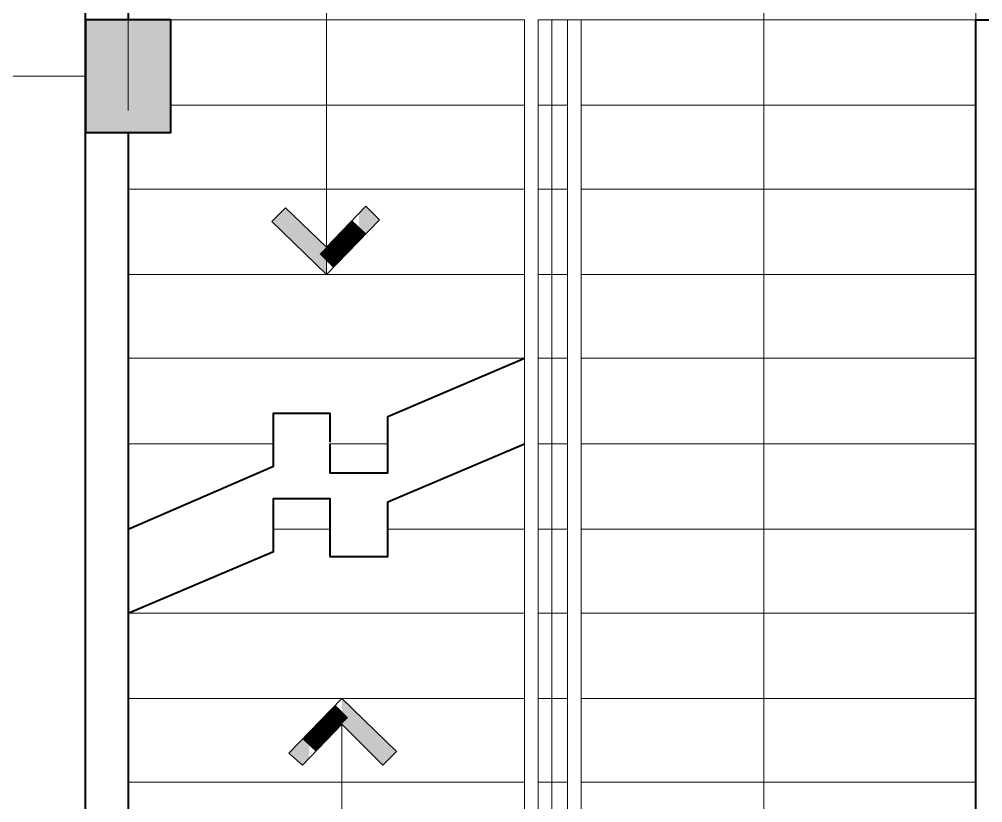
# Model space of a CAD drawing. Header units: inches. Extents: x -11 to 213, y -78 to 40.
# Drawn here: x -3.106 to 0.304, y 18.522 to 21.293 of the extents above; entities that cross this region are included whole.
import ezdxf

# ---------------------------------------------------------------- set-up
doc = ezdxf.new("R2010")
doc.units = ezdxf.units.IN
doc.header["$MEASUREMENT"] = 0
doc.layers.add('PDF_0', color=7, linetype='Continuous')

msp = doc.modelspace()

# ---------------------------------------------------------------- linework, layer by layer
at = {"layer": 'PDF_0', "lineweight": 40}
for points in [[(11.87303, 15.79375), (-2.87168, 15.79375), (-2.87168, 28.79064), (37.12895, 28.79064), (37.12895, 15.79375), (21.68873, 15.79375)], [(-0.86984, 23.38988), (-0.86984, 23.29312), (-2.72049, 23.29312), (-2.72049, 21.29127)], [(-2.56929, 15.94495), (0.27926, 15.94495), (0.27926, 21.29127), (5.69211, 21.29127)], [(-2.72049, 20.89211), (-2.72049, 16.19291)], [(-2.00684, 19.7914), (-2.00684, 19.68859), (-1.80121, 19.68859), (-1.80121, 19.88817), (-1.31738, 20.09379)], [(-2.72049, 19.48901), (-2.20642, 19.71278), (-2.20642, 19.90026), (-2.00684, 19.90026), (-2.00684, 19.79745)], [(-2.72049, 19.19266), (-2.20642, 19.41038), (-2.20642, 19.59787), (-2.00684, 19.59787), (-2.00684, 19.39224), (-1.80121, 19.39224), (-1.80121, 19.58577), (-1.31738, 19.7914)]]:
    msp.add_lwpolyline(points, dxfattribs=at)
at = {"layer": 'PDF_0', "lineweight": 5}
for points in [[(-2.72049, 20.97073), (-2.72049, 21.9263)], [(0.27926, 20.97073), (0.27926, 21.9263)], [(-1.31738, 21.29127), (-2.72049, 21.29127)], [(0.27926, 21.29127), (-1.269, 21.29127)], [(-1.16618, 21.29127), (-1.22061, 21.29127), (-1.22061, 17.98913)], [(-2.87168, 21.09169), (-4.38365, 21.09169)], [(-1.31738, 20.98888), (-2.56929, 20.98888)], [(-1.22061, 20.98888), (-1.16618, 20.98888), (-1.269, 20.98888)], [(0.27926, 20.98888), (-1.1178, 20.98888)], [(-1.31738, 20.69253), (-2.72049, 20.69253)], [(-1.22061, 20.69253), (-1.16618, 20.69253), (-1.269, 20.69253)], [(0.27926, 20.69253), (-1.1178, 20.69253)], [(-1.31738, 20.39014), (-2.72049, 20.39014)], [(-1.22061, 20.39014), (-1.16618, 20.39014), (-1.269, 20.39014)], [(0.27926, 20.39014), (-1.1178, 20.39014)], [(-1.31738, 20.09379), (-2.72049, 20.09379)], [(-1.22061, 20.09379), (-1.16618, 20.09379), (-1.269, 20.09379)], [(0.27926, 20.09379), (-1.1178, 20.09379)], [(-2.20642, 19.7914), (-2.72049, 19.7914)], [(-1.80121, 19.7914), (-2.00684, 19.7914)], [(-1.22061, 19.7914), (-1.16618, 19.7914), (-1.269, 19.7914)], [(0.27926, 19.7914), (-1.1178, 19.7914)], [(-2.00684, 19.48901), (-2.20642, 19.48901)], [(-1.31738, 19.48901), (-1.80121, 19.48901)], [(-1.16618, 19.48901), (-1.269, 19.48901)], [(0.27926, 19.48901), (-1.1178, 19.48901)], [(-1.31738, 19.19266), (-2.72049, 19.19266)], [(-1.22061, 19.19266), (-1.16618, 19.19266), (-1.269, 19.19266)], [(0.27926, 19.19266), (-1.1178, 19.19266)], [(-1.31738, 18.89027), (-2.72049, 18.89027)], [(-1.22061, 18.89027), (-1.16618, 18.89027), (-1.269, 18.89027)], [(0.27926, 18.89027), (-1.1178, 18.89027)], [(-1.31738, 18.59392), (-2.72049, 18.59392)], [(-1.22061, 18.59392), (-1.16618, 18.59392), (-1.269, 18.59392)], [(0.27926, 18.59392), (-1.1178, 18.59392)]]:
    msp.add_lwpolyline(points, dxfattribs=at)
at = {"layer": 'PDF_0', "lineweight": 20}
for points in [[(-2.01893, 21.52109), (-2.01893, 20.39014)], [(-0.47068, 21.52109), (-0.47068, 16.90656), (-1.9645, 16.90656), (-1.9645, 18.79955)], [(-1.31738, 21.29127), (-1.31738, 17.98913)], [(-1.269, 21.29127), (-1.269, 17.98913)], [(-1.16618, 21.29127), (-1.16618, 17.98913)], [(-1.1178, 21.29127), (-1.1178, 17.98913)]]:
    msp.add_lwpolyline(points, dxfattribs=at)
at = {"layer": 'PDF_0', "lineweight": 40}
msp.add_lwpolyline([(-2.87168, 20.89211), (-2.56929, 20.89211), (-2.56929, 21.29127), (-2.87168, 21.29127)], close=True, dxfattribs=at)
at = {"layer": 'PDF_0', "lineweight": 25}
msp.add_lwpolyline([(-2.56929, 21.29127), (-2.72049, 21.29127)], dxfattribs=at)
at = {"layer": 'PDF_0', "lineweight": 5}
for points in [[(-2.01893, 20.4869), (-1.87983, 20.63205), (-1.83145, 20.58367), (-2.01893, 20.39014), (-2.21247, 20.57762), (-2.16408, 20.62601)], [(-1.9645, 18.79955), (-2.1036, 18.6544), (-2.15199, 18.69673), (-1.9645, 18.89027), (-1.77097, 18.70278), (-1.81935, 18.6544)]]:
    msp.add_lwpolyline(points, close=True, dxfattribs=at)
at = {"layer": 'PDF_0', "color": 32, "lineweight": 0, "true_color": 0xcd6928}
for points, const_width in [([(-2.01893, 20.43852), (-1.99474, 20.46271), (-1.90402, 20.55948)], 0.06842), ([(-1.9645, 18.84491), (-1.98869, 18.82072), (-2.07941, 18.72395)], 0.06415)]:
    msp.add_lwpolyline(points, dxfattribs=dict(at, const_width=const_width))
at = {"layer": 'PDF_0', "color": 9, "true_color": 0x00007f}
for points in [[(-2.56929, 21.29127), (-2.87168, 21.29127), (-2.56929, 20.89211)], [(-2.87168, 21.29127), (-2.56929, 20.89211), (-2.87168, 20.89211)]]:
    msp.add_solid(points, dxfattribs=at)
at = {"layer": 'PDF_0', "color": 32, "true_color": 0x00007f}
for points in [[(-1.90402, 20.60786), (-1.87983, 20.63205), (-1.87983, 20.53529)], [(-1.87983, 20.63205), (-1.87983, 20.53529), (-1.83145, 20.58367)], [(-2.21247, 20.57762), (-2.16408, 20.52924), (-2.16408, 20.62601)], [(-2.16408, 20.62601), (-2.13989, 20.60181), (-2.13989, 20.50505)], [(-2.16408, 20.62601), (-2.16408, 20.52924), (-2.13989, 20.50505)], [(-2.13989, 20.60181), (-2.13989, 20.50505), (-2.04312, 20.5111)], [(-1.90402, 20.60786), (-1.90402, 20.5111), (-1.87983, 20.53529)], [(-2.13989, 20.50505), (-2.04312, 20.5111), (-2.04312, 20.41433)], [(-2.04312, 20.41433), (-2.04312, 20.5111), (-2.01893, 20.39014)], [(-2.04312, 20.5111), (-2.01893, 20.39014), (-2.01893, 20.4869)], [(-1.94031, 18.87212), (-1.94031, 18.77536), (-1.9645, 18.89027)], [(-1.94031, 18.77536), (-1.9645, 18.89027), (-1.9645, 18.79955)], [(-1.84355, 18.77536), (-1.94031, 18.77536), (-1.94031, 18.87212)], [(-2.07941, 18.67859), (-2.07941, 18.76931), (-2.1036, 18.74512)], [(-1.84355, 18.67859), (-1.84355, 18.77536), (-1.94031, 18.77536)], [(-1.81935, 18.6544), (-1.84355, 18.67859), (-1.84355, 18.77536)], [(-1.81935, 18.6544), (-1.81935, 18.75117), (-1.84355, 18.77536)], [(-2.1036, 18.6544), (-2.1036, 18.74512), (-2.15199, 18.69673)], [(-2.07941, 18.67859), (-2.1036, 18.6544), (-2.1036, 18.74512)], [(-1.77097, 18.70278), (-1.81935, 18.75117), (-1.81935, 18.6544)]]:
    msp.add_solid(points, dxfattribs=at)

doc.saveas('drawing.dxf')
